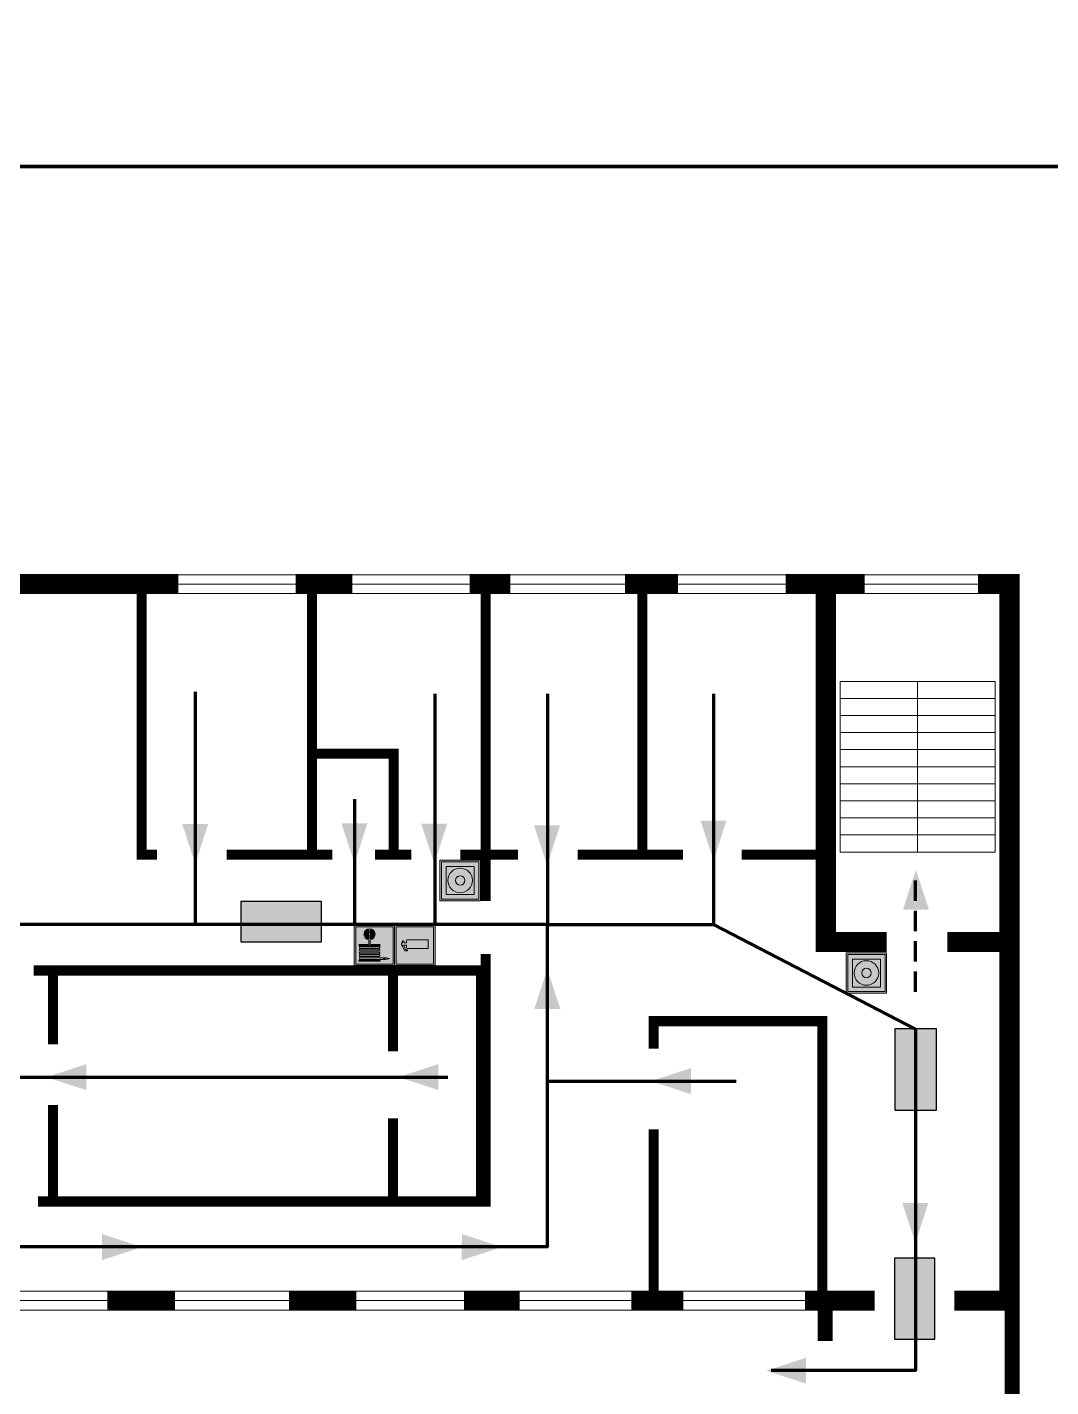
# Model space of a CAD drawing. Header units: millimetres. Extents: x 13114 to 67229, y 22859 to 38520.
# Drawn here: x 19057.7 to 19260.1, y 24824.1 to 25092.8 of the extents above; entities that cross this region are included whole.
import ezdxf

# ---------------------------------------------------------------- set-up
doc = ezdxf.new("R2010")
doc.units = ezdxf.units.MM
doc.linetypes.add('{ Wide Dash }', pattern=[12, 4, -2, 4, -2])
doc.layers.add('План_Штампы', color=7, linetype='Continuous')

# ---------------------------------------------------------------- blocks, each defined once
blk = doc.blocks.new('A$C32E8229D')
at = {"true_color": 0xffffff}
blk.add_hatch(color=7, dxfattribs=at).paths.add_polyline_path([(0, 0), (0, -8), (16, -8), (16, 0)])
h = blk.add_hatch(color=126)
h.paths.add_polyline_path([(0.2, -0.2), (15.8, -0.2), (15.8, -7.8), (0.2, -7.8)])
h.paths.add_polyline_path([(13.49, -2.05), (12.08, -2.05), (11.37, -2.63, 0.162397), (11.29, -2.84), (11.29, -3.63), (10.35, -3.63), (10.35, -4.05), (11.68, -4.05), (11.68, -3.48), (12.26, -4.28), (11.29, -5.1), (11.29, -6.78), (11.85, -6.78), (11.85, -5.44), (12.8, -4.64), (12.8, -5.94), (14.46, -5.94), (14.46, -5.39), (13.45, -5.39), (13.45, -3.97), (12.46, -2.59), (13.15, -2.59), (13.69, -3.34), (14.18, -3)], flags=16)
h.paths.add_polyline_path([(10.74, -1.82, 1), (11.8, -1.82, 1)], flags=16)
h.paths.add_polyline_path([(9.39, -3.59), (5.99, -3.59), (6.56, -3.03), (5.91, -3.03), (5.1, -3.83), (5.91, -4.64), (6.56, -4.64), (5.99, -4.09), (9.39, -4.09)], flags=16)
h.paths.add_polyline_path([(4.29, -1.08), (1.72, -1.08), (1.72, -6.6), (4.29, -6.6)], flags=16)
at = {"color": 126}
blk.add_lwpolyline([(16, -8), (0, -8), (0, 0), (16, 0)], close=True, dxfattribs=at)
blk = doc.blocks.new('A$C54414219')
at = {"true_color": 0xffffff}
h = blk.add_hatch(color=7, dxfattribs=at)
h.paths.add_polyline_path([(2.39, -9.45), (2.39, -18.3), (11.23, -18.3), (11.23, -9.45)], flags=0)
h.paths.add_polyline_path([(10.71, -13.87, -1), (2.92, -13.87, -1)], flags=0)
h.paths.add_polyline_path([(8.3, -13.87, -1), (5.33, -13.87, -1)], flags=0)
h.paths.add_polyline_path([(0.41, -7.47), (0.41, -20.27), (13.21, -20.27), (13.21, -7.47)])
h.paths.add_polyline_path([(0.92, -19.77), (12.71, -19.77), (12.71, -7.98), (0.92, -7.98)], flags=16)
h.paths.add_polyline_path([(11.23, -9.45), (11.23, -18.3), (2.39, -18.3), (2.39, -9.45)], flags=0)
at = {"lineweight": 5}
h = blk.add_hatch(color=242, dxfattribs=at)
h.paths.add_polyline_path([(12.71, -7.98), (0.92, -7.98), (0.92, -19.77), (12.71, -19.77)])
h.paths.add_polyline_path([(11.23, -18.3), (2.39, -18.3), (2.39, -9.45), (11.23, -9.45)], flags=16)
h.paths.add_polyline_path([(10.71, -13.87, -1), (2.92, -13.87, -1)], flags=0)
h.paths.add_polyline_path([(8.3, -13.87, -1), (5.33, -13.87, -1)], flags=0)
at = {"true_color": 0xffffff}
h = blk.add_hatch(color=7, dxfattribs=at)
h.paths.add_polyline_path([(2.39, -9.45), (2.39, -18.3), (11.23, -18.3), (11.23, -9.45)])
h.paths.add_polyline_path([(10.71, -13.87, -1), (2.92, -13.87, -1)], flags=16)
h.paths.add_polyline_path([(8.3, -13.87, -1), (5.33, -13.87, -1)], flags=0)
at = {"lineweight": 5}
h = blk.add_hatch(color=242, dxfattribs=at)
h.paths.add_polyline_path([(2.92, -13.87, 1), (10.71, -13.87, 1)])
h.paths.add_polyline_path([(8.3, -13.87, -1), (5.33, -13.87, -1)], flags=16)
at = {"color": 242, "lineweight": 5}
for p, q in [((0.41, -20.27), (0.41, -7.47)), ((0.41, -7.47), (13.21, -7.47)), ((0.41, -7.47), (13.21, -7.47)), ((13.21, -20.27), (13.21, -7.47)), ((0.41, -20.27), (13.21, -20.27))]:
    blk.add_line(p, q, dxfattribs=at)
for points in [[(0.92, -7.98), (12.71, -7.98), (12.71, -19.77), (0.92, -19.77)], [(2.39, -9.45), (11.23, -9.45), (11.23, -18.3), (2.39, -18.3)]]:
    blk.add_lwpolyline(points, close=True, dxfattribs=at)
for radius in [3.89, 1.49]:
    blk.add_circle((6.81, -13.87), radius, dxfattribs=at)
blk = doc.blocks.new('A$C3AD82952')
at = {"true_color": 0xf5f5ff}
h = blk.add_hatch(color=7, dxfattribs=at)
h.dxf.hatch_style = 1
h.paths.add_polyline_path([(8.21, 8.73, 0.414214), (7.89, 9.05), (7.22, 9.05), (7.22, 9.92), (7.59, 9.92, 1), (7.57, 10.36), (7.22, 10.36), (7.22, 10.6), (6.43, 10.6), (6.43, 10.36), (6.01, 10.36), (4.74, 9.59), (4.74, 8.69), (4.98, 8.73), (4.98, 9.26), (6.12, 9.91), (6.43, 9.91), (6.43, 9.05), (5.76, 9.05, 0.414214), (5.44, 8.73), (5.44, 2.2), (8.21, 2.2)], flags=0)
h.paths.add_polyline_path([(12.8, 12.8), (0, 12.8), (0, 0), (12.8, 0)])
h.paths.add_polyline_path([(0.51, 12.29), (12.29, 12.29), (12.29, 0.51), (0.51, 0.51)], flags=16)
h.paths.add_polyline_path([(4.74, 9.59), (6.01, 10.36), (6.43, 10.36), (6.43, 10.6), (7.22, 10.6), (7.22, 10.36), (7.59, 10.36, -0.94586), (7.59, 9.92), (7.22, 9.92), (7.22, 9.05), (7.89, 9.05, -0.414214), (8.21, 8.73), (8.21, 2.2), (5.44, 2.2), (5.44, 8.73, -0.414214), (5.76, 9.05), (6.43, 9.05), (6.43, 9.91), (6.12, 9.91), (4.98, 9.26), (4.98, 8.73), (4.74, 8.69)], flags=0)
h = blk.add_hatch(color=242)
h.dxf.hatch_style = 1
h.paths.add_polyline_path([(12.29, 12.29), (0.51, 12.29), (0.51, 0.51), (12.29, 0.51)])
h.paths.add_polyline_path([(4.74, 8.69), (4.74, 9.59), (6.01, 10.36), (6.43, 10.36), (6.43, 10.6), (7.22, 10.6), (7.22, 10.36), (7.59, 10.36, -0.94586), (7.59, 9.92), (7.22, 9.92), (7.22, 9.05), (7.89, 9.05, -0.414214), (8.21, 8.73), (8.21, 2.2), (5.44, 2.2), (5.44, 8.73, -0.414214), (5.76, 9.05), (6.43, 9.05), (6.43, 9.91), (6.12, 9.91), (4.98, 9.26), (4.98, 8.73)], flags=16)
h = blk.add_hatch(color=7, dxfattribs=at)
h.dxf.hatch_style = 1
h.paths.add_polyline_path([(8.21, 8.73, 0.414214), (7.89, 9.05), (7.22, 9.05), (7.22, 9.92), (7.59, 9.92, 1), (7.57, 10.36), (7.22, 10.36), (7.22, 10.6), (6.43, 10.6), (6.43, 10.36), (6.01, 10.36), (4.74, 9.59), (4.74, 8.69), (4.98, 8.73), (4.98, 9.26), (6.12, 9.91), (6.43, 9.91), (6.43, 9.05), (5.76, 9.05, 0.414214), (5.44, 8.73), (5.44, 2.2), (8.21, 2.2)])
at = {"color": 242, "lineweight": 5}
for p, q in [((0, 0), (0, 12.8)), ((0, 12.8), (12.8, 12.8)), ((6.01, 10.36), (4.74, 9.59)), ((4.74, 9.59), (4.74, 8.69)), ((4.74, 8.69), (4.98, 8.73)), ((4.98, 9.26), (6.12, 9.91)), ((4.98, 8.73), (4.98, 9.26)), ((5.44, 2.2), (5.44, 8.73)), ((5.76, 9.05), (6.43, 9.05)), ((6.01, 10.36), (6.43, 10.36)), ((6.12, 9.91), (6.43, 9.91)), ((7.22, 10.6), (6.43, 10.6)), ((6.43, 10.6), (6.43, 10.36)), ((6.43, 9.91), (6.43, 9.05)), ((7.22, 10.36), (7.22, 10.6)), ((7.59, 10.36), (7.22, 10.36)), ((7.22, 9.05), (7.22, 9.92)), ((7.59, 9.92), (7.22, 9.92)), ((7.89, 9.05), (7.22, 9.05)), ((8.21, 2.2), (8.21, 8.73)), ((12.8, 0), (12.8, 12.8)), ((0, 0), (12.8, 0)), ((5.44, 2.2), (8.21, 2.2))]:
    blk.add_line(p, q, dxfattribs=at)
blk.add_lwpolyline([(0.51, 12.29), (12.29, 12.29), (12.29, 0.51), (0.51, 0.51)], close=True, dxfattribs=at)
for centre, radius, start, end in [((5.76, 8.73), 0.32, 90, 180), ((7.58, 10.14), 0.223, 273.1875, 86.8125), ((7.89, 8.73), 0.32, 0, 90)]:
    blk.add_arc(centre, radius, start, end, dxfattribs=at)
blk = doc.blocks.new('A$C37112FD5')
at = {"true_color": 0xf5f5ff}
h = blk.add_hatch(color=7, dxfattribs=at)
h.dxf.hatch_style = 1
h.paths.add_polyline_path([(12.8, -7.4), (0, -7.4), (0, -20.2), (12.8, -20.2)])
h.paths.add_polyline_path([(12.29, -7.91), (12.29, -19.69), (0.51, -19.69), (0.51, -7.91)], flags=16)
h.paths.add_polyline_path([(4.98, -9.04, -0.42597), (5.17, -9.22), (5.17, -12.25), (5.17, -15.29, -0.432244), (4.98, -15.47), (4.83, -15.47, -0.42597), (4.64, -15.29), (4.64, -12.25), (4.64, -9.22, -0.432244), (4.83, -9.04)], flags=0)
h.paths.add_polyline_path([(4.28, -9.22), (4.28, -12.25), (4.28, -15.29, -0.432244), (4.09, -15.47), (3.94, -15.47, -0.42597), (3.75, -15.29), (3.75, -12.25), (3.75, -9.22, -0.432244), (3.94, -9.04), (4.09, -9.04, -0.42597)], flags=0)
h.paths.add_polyline_path([(5.72, -9.04), (5.87, -9.04, -0.42597), (6.06, -9.22), (6.06, -12.25), (6.06, -15.29, -0.432244), (5.87, -15.47), (5.72, -15.47, -0.42597), (5.53, -15.29), (5.53, -12.25), (5.53, -9.22, -0.432244)], flags=0)
h.paths.add_polyline_path([(6.42, -8.9), (6.5, -8.9, -0.42597), (6.69, -9.08), (6.69, -12.03), (8.21, -12.03, -15.824349), (8.21, -12.47), (6.69, -12.47), (6.69, -15.42, -0.432244), (6.5, -15.6), (6.42, -15.6)], flags=0)
h.paths.add_polyline_path([(3.39, -9.22), (3.39, -12.25), (3.39, -15.29, -0.432244), (3.2, -15.47), (3.05, -15.47, -0.42597), (2.85, -15.29), (2.85, -12.25), (2.85, -9.22, -0.432244), (3.05, -9.04), (3.2, -9.04, -0.42597)], flags=0)
h.paths.add_polyline_path([(2.5, -9.22), (2.5, -16.71), (1.96, -16.71), (1.96, -9.22, -0.432244), (2.15, -9.04), (2.31, -9.04, -0.42597)], flags=0)
h.paths.add_polyline_path([(1.61, -8.9), (1.61, -15.6), (1.57, -15.6, -0.42597), (1.37, -15.42), (1.37, -12.03), (1.37, -9.09, -0.432244), (1.57, -8.9)], flags=0)
h.paths.add_polyline_path([(9.76, -10.81), (9.76, -12.03), (8.49, -12.03, -0.336371)], flags=0)
h.paths.add_polyline_path([(8.49, -12.47), (9.76, -12.47), (9.76, -13.7, -0.336371)], flags=0)
h.paths.add_polyline_path([(10.11, -10.81, -0.336371), (11.38, -12.03), (10.11, -12.03)], flags=0)
h.paths.add_polyline_path([(10.11, -12.47), (11.38, -12.47, -0.336371), (10.11, -13.7)], flags=0)
h.paths.add_polyline_path([(2.5, -16.84), (2.5, -17.05), (1.97, -17.05), (1.97, -16.84)], flags=0)
h.paths.add_polyline_path([(2.5, -17.24, -0.033778), (2.24, -18.6, -0.033778), (1.97, -17.24)], flags=0)
h = blk.add_hatch(color=242)
h.dxf.hatch_style = 1
h.paths.add_polyline_path([(12.29, -7.91), (0.51, -7.91), (0.51, -19.69), (12.29, -19.69)])
h.paths.add_polyline_path([(6.42, -15.6), (6.42, -8.9), (6.5, -8.9, -0.42597), (6.69, -9.08), (6.69, -12.03), (8.21, -12.03, -15.824349), (8.21, -12.47), (6.69, -12.47), (6.69, -15.42, -0.432244), (6.5, -15.6)], flags=16)
h.paths.add_polyline_path([(5.87, -15.47), (5.72, -15.47, -0.42597), (5.53, -15.29), (5.53, -12.25), (5.53, -9.22, -0.432244), (5.72, -9.04), (5.87, -9.04, -0.42597), (6.06, -9.22), (6.06, -12.25), (6.06, -15.29, -0.432244)], flags=16)
h.paths.add_polyline_path([(4.98, -15.47), (4.83, -15.47, -0.42597), (4.64, -15.29), (4.64, -12.25), (4.64, -9.22, -0.432244), (4.83, -9.04), (4.98, -9.04, -0.42597), (5.17, -9.22), (5.17, -12.25), (5.17, -15.29, -0.432244)], flags=16)
h.paths.add_polyline_path([(4.09, -15.47), (3.94, -15.47, -0.42597), (3.75, -15.29), (3.75, -12.25), (3.75, -9.22, -0.432244), (3.94, -9.04), (4.09, -9.04, -0.42597), (4.28, -9.22), (4.28, -12.25), (4.28, -15.29, -0.432244)], flags=16)
h.paths.add_polyline_path([(3.2, -15.47), (3.05, -15.47, -0.42597), (2.85, -15.29), (2.85, -12.25), (2.85, -9.22, -0.432244), (3.05, -9.04), (3.2, -9.04, -0.42597), (3.39, -9.22), (3.39, -12.25), (3.39, -15.29, -0.432244)], flags=16)
h.paths.add_polyline_path([(2.5, -17.05), (1.97, -17.05), (1.97, -16.84), (2.5, -16.84)], flags=16)
h.paths.add_polyline_path([(2.5, -17.24, -0.033778), (2.24, -18.6, -0.033778), (1.97, -17.24)], flags=16)
h.paths.add_polyline_path([(2.5, -16.71), (1.96, -16.71), (1.96, -9.22, -0.432244), (2.15, -9.04), (2.31, -9.04, -0.42597), (2.5, -9.22)], flags=16)
h.paths.add_polyline_path([(1.61, -15.6), (1.57, -15.6, -0.42597), (1.37, -15.42), (1.37, -12.03), (1.37, -9.09, -0.432244), (1.57, -8.9), (1.61, -8.9)], flags=16)
h.paths.add_polyline_path([(8.49, -12.47), (9.76, -12.47), (9.76, -13.7, -0.336371)], flags=0)
h.paths.add_polyline_path([(10.11, -13.7), (10.11, -12.47), (11.38, -12.47, -0.336371)], flags=0)
h.paths.add_polyline_path([(8.49, -12.03, -0.336371), (9.76, -10.81), (9.76, -12.03)], flags=0)
h.paths.add_polyline_path([(10.11, -12.03), (10.11, -10.81, -0.336371), (11.38, -12.03)], flags=0)
h = blk.add_hatch(color=7, dxfattribs=at)
h.dxf.hatch_style = 1
h.paths.add_polyline_path([(1.61, -8.9), (1.57, -8.9, 0.432244), (1.37, -9.09), (1.37, -12.03), (1.37, -15.42, 0.42597), (1.57, -15.6), (1.61, -15.6)])
h.paths.add_polyline_path([(2.5, -9.22, 0.42597), (2.31, -9.04), (2.15, -9.04, 0.432244), (1.96, -9.22), (1.96, -16.71), (2.5, -16.71)])
h.paths.add_polyline_path([(2.5, -16.84), (1.97, -16.84), (1.97, -17.05), (2.5, -17.05)])
h.paths.add_polyline_path([(2.5, -17.24), (1.97, -17.24, 0.033778), (2.24, -18.6, 0.033778)])
h.paths.add_polyline_path([(3.39, -12.25), (3.39, -9.22, 0.42597), (3.2, -9.04), (3.05, -9.04, 0.432244), (2.85, -9.22), (2.85, -12.25), (2.85, -15.29, 0.42597), (3.05, -15.47), (3.2, -15.47, 0.432244), (3.39, -15.29)])
h.paths.add_polyline_path([(4.28, -12.25), (4.28, -9.22, 0.42597), (4.09, -9.04), (3.94, -9.04, 0.432244), (3.75, -9.22), (3.75, -12.25), (3.75, -15.29, 0.42597), (3.94, -15.47), (4.09, -15.47, 0.432244), (4.28, -15.29)])
h.paths.add_polyline_path([(5.17, -12.25), (5.17, -9.22, 0.42597), (4.98, -9.04), (4.83, -9.04, 0.432244), (4.64, -9.22), (4.64, -12.25), (4.64, -15.29, 0.42597), (4.83, -15.47), (4.98, -15.47, 0.432244), (5.17, -15.29)])
h.paths.add_polyline_path([(6.06, -12.25), (6.06, -9.22, 0.42597), (5.87, -9.04), (5.72, -9.04, 0.432244), (5.53, -9.22), (5.53, -12.25), (5.53, -15.29, 0.42597), (5.72, -15.47), (5.87, -15.47, 0.432244), (6.06, -15.29)])
h.paths.add_polyline_path([(6.69, -12.47), (8.21, -12.47, 15.824349), (8.21, -12.03), (6.69, -12.03), (6.69, -9.08, 0.42597), (6.5, -8.9), (6.42, -8.9), (6.42, -15.6), (6.5, -15.6, 0.432244), (6.69, -15.42)])
h.paths.add_polyline_path([(8.49, -12.47), (9.76, -12.47), (9.76, -13.7, -0.336371)], flags=16)
h.paths.add_polyline_path([(8.49, -12.03, -0.336371), (9.76, -10.81), (9.76, -12.03)], flags=16)
h.paths.add_polyline_path([(10.11, -12.47), (11.38, -12.47, -0.336371), (10.11, -13.7)], flags=16)
h.paths.add_polyline_path([(10.11, -12.03), (10.11, -10.81, -0.336371), (11.38, -12.03)], flags=16)
h = blk.add_hatch(color=242)
h.dxf.hatch_style = 1
h.paths.add_polyline_path([(9.76, -10.81, 0.336371), (8.49, -12.03), (9.76, -12.03)])
h.paths.add_polyline_path([(10.11, -10.81), (10.11, -12.03), (11.38, -12.03, 0.336371)])
h.paths.add_polyline_path([(11.38, -12.47), (10.11, -12.47), (10.11, -13.7, 0.336371)])
h.paths.add_polyline_path([(9.76, -12.47), (8.49, -12.47, 0.336371), (9.76, -13.7)])
at = {"color": 242, "lineweight": 5}
for p, q in [((0, -20.2), (0, -7.4)), ((0, -7.4), (12.8, -7.4)), ((12.8, -20.2), (12.8, -7.4)), ((1.37, -12.03), (1.37, -9.08)), ((1.37, -12.03), (1.37, -15.42)), ((1.57, -8.9), (1.61, -8.9)), ((1.61, -8.9), (1.61, -15.6)), ((1.96, -16.71), (1.96, -9.22)), ((2.15, -9.04), (2.31, -9.04)), ((2.5, -16.71), (2.5, -9.22)), ((2.85, -12.25), (2.85, -9.22)), ((2.85, -12.25), (2.85, -15.29)), ((3.05, -9.04), (3.2, -9.04)), ((3.39, -12.25), (3.39, -9.22)), ((3.39, -12.25), (3.39, -15.29)), ((3.75, -12.25), (3.75, -9.22)), ((3.75, -12.25), (3.75, -15.29)), ((3.94, -9.04), (4.09, -9.04)), ((4.28, -12.25), (4.28, -9.22)), ((4.28, -12.25), (4.28, -15.29)), ((4.64, -12.25), (4.64, -9.22)), ((4.64, -12.25), (4.64, -15.29)), ((4.83, -9.04), (4.98, -9.04)), ((5.17, -12.25), (5.17, -9.22)), ((5.17, -12.25), (5.17, -15.29)), ((5.53, -12.25), (5.53, -9.22)), ((5.53, -12.25), (5.53, -15.29)), ((5.72, -9.04), (5.87, -9.04)), ((6.06, -12.25), (6.06, -9.22)), ((6.06, -12.25), (6.06, -15.29)), ((6.42, -8.9), (6.42, -15.6)), ((6.5, -8.9), (6.42, -8.9)), ((6.69, -12.03), (6.69, -9.08)), ((8.21, -12.03), (6.69, -12.03)), ((8.21, -12.47), (6.69, -12.47)), ((6.69, -12.47), (6.69, -15.42)), ((9.76, -12.03), (8.49, -12.03)), ((9.76, -12.47), (8.49, -12.47)), ((9.76, -10.81), (9.76, -12.03)), ((9.76, -12.47), (9.76, -13.7)), ((10.11, -10.81), (10.11, -12.03)), ((11.38, -12.03), (10.11, -12.03)), ((11.38, -12.47), (10.11, -12.47)), ((10.11, -12.47), (10.11, -13.7)), ((1.57, -15.6), (1.61, -15.6)), ((1.96, -16.71), (2.5, -16.71)), ((1.97, -16.84), (2.5, -16.84)), ((1.97, -17.05), (1.97, -16.84)), ((2.5, -17.05), (1.97, -17.05)), ((2.5, -16.84), (2.5, -17.05)), ((3.05, -15.47), (3.2, -15.47)), ((3.94, -15.47), (4.09, -15.47)), ((4.83, -15.47), (4.98, -15.47)), ((5.72, -15.47), (5.87, -15.47)), ((6.42, -15.6), (6.5, -15.6)), ((0, -20.2), (12.8, -20.2)), ((1.97, -17.24), (2.5, -17.24))]:
    blk.add_line(p, q, dxfattribs=at)
blk.add_lwpolyline([(0.51, -7.91), (12.29, -7.91), (12.29, -19.69), (0.51, -19.69)], close=True, dxfattribs=at)
for centre, radius, start, end in [((1.56, -9.09), 0.182, 87.1027, 180.6071), ((2.15, -9.22), 0.182, 87.1027, 180.6071), ((2.32, -9.22), 0.182, 359.3929, 92.8973), ((3.04, -9.22), 0.182, 87.1027, 180.6071), ((3.21, -9.22), 0.182, 359.3929, 92.8973), ((3.93, -9.22), 0.182, 87.1027, 180.6071), ((4.1, -9.22), 0.182, 359.3929, 92.8973), ((4.82, -9.22), 0.182, 87.1027, 180.6071), ((4.99, -9.22), 0.182, 359.3929, 92.8973), ((5.71, -9.22), 0.182, 87.1027, 180.6071), ((5.88, -9.22), 0.182, 359.3929, 92.8973), ((6.51, -9.09), 0.182, 359.3929, 92.8973), ((9.93, -12.25), 1.74, 187.2319, 172.7681), ((9.93, -12.25), 1.46, 96.9927, 171.3585), ((9.93, -12.25), 1.46, 188.6415, 263.0073), ((9.93, -12.25), 1.46, 8.6415, 83.0073), ((9.93, -12.25), 1.46, 276.9927, 351.3585), ((1.56, -15.42), 0.182, 179.3929, 272.8973), ((3.04, -15.29), 0.182, 179.3929, 272.8973), ((3.21, -15.29), 0.182, 267.1027, 0.6071), ((3.93, -15.29), 0.182, 179.3929, 272.8973), ((4.1, -15.29), 0.182, 267.1027, 0.6071), ((4.82, -15.29), 0.182, 179.3929, 272.8973), ((4.99, -15.29), 0.182, 267.1027, 0.6071), ((5.71, -15.29), 0.182, 179.3929, 272.8973), ((5.88, -15.29), 0.182, 267.1027, 0.6071), ((6.51, -15.42), 0.182, 267.1027, 0.6071), ((12.17, -15.98), 10.27, 187.041, 194.7793), ((-7.7, -15.98), 10.27, 345.2207, 352.959)]:
    blk.add_arc(centre, radius, start, end, dxfattribs=at)
blk = doc.blocks.new('A$C7B4425F7')
at = {"true_color": 0xffffff}
blk.add_hatch(color=7, dxfattribs=at).paths.add_polyline_path([(0, 0), (-16, 0), (-16, -8), (0, -8)])
h = blk.add_hatch(color=126)
h.paths.add_polyline_path([(-0.2, -0.2), (-15.8, -0.2), (-15.8, -7.8), (-0.2, -7.8)])
h.paths.add_polyline_path([(-11.76, -2.03), (-11.76, -3.66), (-11.17, -3.66, -0.568275), (-11.17, -6.18), (-12.58, -6.18), (-12.58, -2.03)], flags=16)
h.paths.add_polyline_path([(-13.33, -4.12, -0.495768), (-13.59, -6.18), (-15.03, -6.18), (-15.03, -2.03), (-13.59, -2.03, -0.487973)], flags=16)
h.paths.add_polyline_path([(-10.25, -2.03), (-9.48, -2.03), (-9.48, -6.18), (-10.25, -6.18)], flags=16)
h.paths.add_polyline_path([(-13.84, -3.69), (-14.24, -3.69), (-14.24, -3.03), (-13.9, -3.03, -0.692621)], flags=0)
h.paths.add_polyline_path([(-9.15, -2.03), (-8.4, -2.03), (-8.04, -3.07), (-7.68, -2.03), (-6.93, -2.03), (-7.64, -4.1), (-6.93, -6.18), (-7.68, -6.18), (-8.04, -5.14), (-8.4, -6.18), (-9.15, -6.18), (-8.44, -4.1)], flags=16)
h.paths.add_polyline_path([(-11.76, -4.46), (-11.42, -4.46, -0.692621), (-11.36, -5.12), (-11.76, -5.12)], flags=0)
h.paths.add_polyline_path([(-13.9, -5.2), (-14.24, -5.2), (-14.24, -4.55), (-13.84, -4.55, -0.708038)], flags=0)
edge = h.paths.add_edge_path(flags=16)
edge.add_ellipse((-5.51, -4.08), major_axis=(0, 2.05), ratio=0.586184, start_angle=0, end_angle=360)
edge = h.paths.add_edge_path(flags=0)
edge.add_ellipse((-5.51, -4.08), major_axis=(0, 1.14), ratio=0.454828, start_angle=0, end_angle=360)
h.paths.add_polyline_path([(-4.13, -4.96, 0.377264), (-3.48, -4.52, 0.0555), (-3.16, -2.03), (-1.66, -2.03), (-1.66, -4.96), (-0.96, -4.96), (-0.96, -7.01), (-1.75, -7.01), (-1.75, -6.18), (-3.3, -6.18), (-3.3, -7.02), (-4.13, -7.02)], flags=16)
h.paths.add_polyline_path([(-2.73, -2.91), (-2.28, -2.91), (-2.28, -4.96), (-3.05, -4.96, 0.079136)], flags=0)
at = {"color": 126}
blk.add_lwpolyline([(-16, -8), (0, -8), (0, 0), (-16, 0)], close=True, dxfattribs=at)

msp = doc.modelspace()

# ---------------------------------------------------------------- linework, layer by layer
at = {"color": 6, "lineweight": 100}
for points in [[(18857.94, 25065.27), (19457.94, 25065.27), (19457.94, 25460.27), (18857.94, 25460.27)], [(18857.94, 24670.27), (19457.94, 24670.27), (19457.94, 25065.27), (18857.94, 25065.27)]]:
    msp.add_lwpolyline(points, close=True, dxfattribs=at)
at = {"lineweight": 0}
for points in [[(19247.52, 24984.59), (18942.87, 24984.59)], [(19247.14, 24982.73), (18942.87, 24982.73)], [(19247.57, 24980.87), (18942.87, 24980.87)], [(19215.05, 24842.99), (18942.87, 24842.99)], [(19215.14, 24841.14), (18942.34, 24841.14)], [(19216.73, 24839.28), (18942.87, 24839.28)]]:
    msp.add_lwpolyline(points, dxfattribs=at)
at = {"lineweight": 0, "const_width": 4}
for points in [[(19041.18, 24982.76), (19077.2, 24982.76)], [(19074.13, 24982.76), (19087.63, 24982.76)], [(19110.79, 24982.76), (19122.01, 24982.76)], [(19145.22, 24982.76), (19153.21, 24982.76)], [(19175.92, 24982.76), (19186.39, 24982.76)], [(19207.66, 24982.76), (19223.25, 24982.76)], [(19215.59, 24982.76), (19215.59, 24926.82)], [(19245.67, 24982.76), (19251.9, 24982.76), (19251.9, 24841.14), (19240.99, 24841.14)], [(19227.65, 24912.02), (19215.59, 24912.02), (19215.59, 24926.82)], [(19251.9, 24912.02), (19239.59, 24912.02)], [(19086.98, 24841.14), (19073.54, 24841.14)], [(19122.77, 24841.14), (19109.51, 24841.14)], [(19155.1, 24841.14), (19144.06, 24841.14)], [(19187.44, 24841.14), (19177.18, 24841.14)], [(19225.26, 24841.14), (19211.49, 24841.14)]]:
    msp.add_lwpolyline(points, dxfattribs=at)
at = {"lineweight": 100}
for points, const_width in [([(19083.39, 24929.27), (19080.36, 24929.27), (19080.36, 24981.51)], 2), ([(19114.02, 24929.27), (19114.02, 24981.85)], 2), ([(19148.35, 24920.12), (19148.35, 24982.52)], 2), ([(19179.32, 24929.27), (19179.32, 24981.85)], 2), ([(19130.17, 24929.27), (19130.17, 24949.22), (19114.02, 24949.22)], 2), ([(19118.06, 24929.27), (19097.19, 24929.27)], 2), ([(19133.66, 24929.27), (19126.5, 24929.27)], 2), ([(19154.73, 24929.27), (19143.36, 24929.27)], 2), ([(19187.38, 24929.27), (19166.53, 24929.27)], 2), ([(19214.04, 24929.27), (19198.97, 24929.27)], 2), ([(19148.35, 24859.73), (19148.35, 24909.64)], 2), ([(19059.85, 24860.74), (19147.42, 24860.74), (19147.42, 24906.38), (19058.99, 24906.38)], 2), ([(19062.83, 24906.38), (19062.83, 24891.82)], 2), ([(19130.04, 24906.38), (19130.04, 24890.38)], 2), ([(19181.56, 24890.95), (19181.56, 24896.38), (19214.89, 24896.38), (19214.89, 24841.67)], 2), ([(19062.83, 24879.81), (19062.83, 24860.74)], 2), ([(19130.04, 24877.16), (19130.04, 24860.74)], 2), ([(19181.56, 24841.14), (19181.56, 24874.97)], 2), ([(19252.43, 24841.14), (19252.43, 24812.62), (19215.46, 24812.62), (19215.46, 24821.24)], 3), ([(19215.46, 24833.19), (19215.46, 24840.02)], 3)]:
    msp.add_lwpolyline(points, dxfattribs=dict(at, const_width=const_width))
at = {"color": 126, "lineweight": 100, "true_color": 0x008754}
for points in [[(19090.98, 24915.45), (19090.98, 24961.47)], [(19138.31, 24961.09), (19138.31, 24915.45)], [(19160.59, 24961.09), (19160.59, 24915.45)], [(19193.4, 24961.09), (19193.4, 24915.45)], [(19122.47, 24915.45), (19122.47, 24940.22)], [(18963.54, 24921.48), (18963.54, 24851.82), (19160.59, 24851.82), (19160.59, 24915.45), (19055.01, 24915.45), (19055.01, 24851.82)], [(19160.59, 24915.45), (19193.4, 24915.45), (19233.34, 24894.8), (19233.34, 24827.36), (19204.76, 24827.36)], [(19055.01, 24885.31), (19140.85, 24885.31)], [(19197.88, 24884.48), (19160.59, 24884.48)]]:
    msp.add_lwpolyline(points, dxfattribs=at)
at = {"lineweight": 0}
for points in [[(19233.73, 24960.14), (19233.73, 24963.52), (19218.42, 24963.52), (19218.42, 24960.14)], [(19249.04, 24960.14), (19249.04, 24963.52), (19233.73, 24963.52), (19233.73, 24960.14)], [(19233.73, 24956.77), (19233.73, 24960.14), (19218.42, 24960.14), (19218.42, 24956.77)], [(19249.04, 24956.77), (19249.04, 24960.14), (19233.73, 24960.14), (19233.73, 24956.77)], [(19233.73, 24953.4), (19233.73, 24956.77), (19218.42, 24956.77), (19218.42, 24953.4)], [(19249.04, 24953.4), (19249.04, 24956.77), (19233.73, 24956.77), (19233.73, 24953.4)], [(19233.73, 24950.03), (19233.73, 24953.4), (19218.42, 24953.4), (19218.42, 24950.03)], [(19249.04, 24950.03), (19249.04, 24953.4), (19233.73, 24953.4), (19233.73, 24950.03)], [(19233.73, 24946.66), (19233.73, 24950.03), (19218.42, 24950.03), (19218.42, 24946.66)], [(19233.73, 24946.66), (19233.73, 24950.03), (19218.42, 24950.03), (19218.42, 24946.66)], [(19249.04, 24946.66), (19249.04, 24950.03), (19233.73, 24950.03), (19233.73, 24946.66)], [(19249.04, 24946.66), (19249.04, 24950.03), (19233.73, 24950.03), (19233.73, 24946.66)], [(19233.73, 24943.28), (19233.73, 24946.66), (19218.42, 24946.66), (19218.42, 24943.28)], [(19249.04, 24943.28), (19249.04, 24946.66), (19233.73, 24946.66), (19233.73, 24943.28)], [(19233.73, 24939.91), (19233.73, 24943.28), (19218.42, 24943.28), (19218.42, 24939.91)], [(19249.04, 24939.91), (19249.04, 24943.28), (19233.73, 24943.28), (19233.73, 24939.91)], [(19233.73, 24936.54), (19233.73, 24939.91), (19218.42, 24939.91), (19218.42, 24936.54)], [(19249.04, 24936.54), (19249.04, 24939.91), (19233.73, 24939.91), (19233.73, 24936.54)], [(19233.73, 24933.17), (19233.73, 24936.54), (19218.42, 24936.54), (19218.42, 24933.17)], [(19249.04, 24933.17), (19249.04, 24936.54), (19233.73, 24936.54), (19233.73, 24933.17)], [(19233.73, 24929.8), (19233.73, 24933.17), (19218.42, 24933.17), (19218.42, 24929.8)], [(19249.04, 24929.8), (19249.04, 24933.17), (19233.73, 24933.17), (19233.73, 24929.8)]]:
    msp.add_lwpolyline(points, close=True, dxfattribs=at)
at = {"color": 126, "linetype": '{ Wide Dash }', "lineweight": 100, "true_color": 0x008754}
msp.add_lwpolyline([(19233.31, 24902.17), (19233.31, 24924.93)], dxfattribs=at)
at = {"layer": 'План_Штампы', "color": 126, "true_color": 0x008754}
for points in [[(19088.37, 24935.33), (19093.5, 24935.32), (19090.96, 24927.44)], [(19119.84, 24935.48), (19124.98, 24935.47), (19122.43, 24927.59)], [(19135.61, 24935.41), (19140.75, 24935.39), (19138.2, 24927.52)], [(19157.91, 24935.09), (19163.05, 24935.07), (19160.5, 24927.19)], [(19190.82, 24936.01), (19195.95, 24936), (19193.41, 24928.12)], [(19235.98, 24918.42), (19230.85, 24918.43), (19233.39, 24926.31)], [(19163.12, 24898.77), (19157.98, 24898.79), (19160.53, 24906.67)], [(19069.43, 24887.88), (19069.42, 24882.74), (19061.54, 24885.29)], [(19139.01, 24887.9), (19139, 24882.77), (19131.12, 24885.31)], [(19188.93, 24887.1), (19188.91, 24881.97), (19181.03, 24884.52)], [(19230.71, 24860.43), (19235.84, 24860.42), (19233.3, 24852.54)], [(19072.52, 24849.15), (19072.53, 24854.29), (19080.41, 24851.74)], [(19143.63, 24849.15), (19143.65, 24854.29), (19151.53, 24851.74)], [(19211.7, 24829.87), (19211.69, 24824.74), (19203.81, 24827.28)]]:
    msp.add_solid(points, dxfattribs=at)

# ---------------------------------------------------------------- block references
at = {"xscale": 0.625, "yscale": 0.625, "zscale": 0.625}
for p in [(19139.06, 24932.85), (19219.36, 24914.56)]:
    msp.add_blockref('A$C54414219', p, dxfattribs=at)
at = {"rotation": 90}
for name, p, xscale, yscale, zscale in [('A$C37112FD5', (19117.74, 24907.34), 0.6249984004534781, 0.6249984004534781, 0.6249984004534781), ('A$C3AD82952', (19138.36, 24907.34), 0.625, 0.625, 0.625)]:
    msp.add_blockref(name, p, dxfattribs=dict(at, xscale=xscale, yscale=yscale, zscale=zscale))
at = {"layer": 'План_Штампы', "color": 126, "true_color": 0x008754, "xscale": -1}
msp.add_blockref('A$C32E8229D', (19115.93, 24920.04), dxfattribs=at)
at = {"layer": 'План_Штампы', "color": 126, "true_color": 0x008754, "xscale": 1.012510887696, "yscale": 1.012510887696, "zscale": 1.012510887696, "rotation": 89.99786532371438}
msp.add_blockref('A$C32E8229D', (19229.32, 24878.73), dxfattribs=at)
at = {"layer": 'План_Штампы', "rotation": 90}
msp.add_blockref('A$C7B4425F7', (19229.17, 24849.54), dxfattribs=at)

doc.saveas('drawing.dxf')
